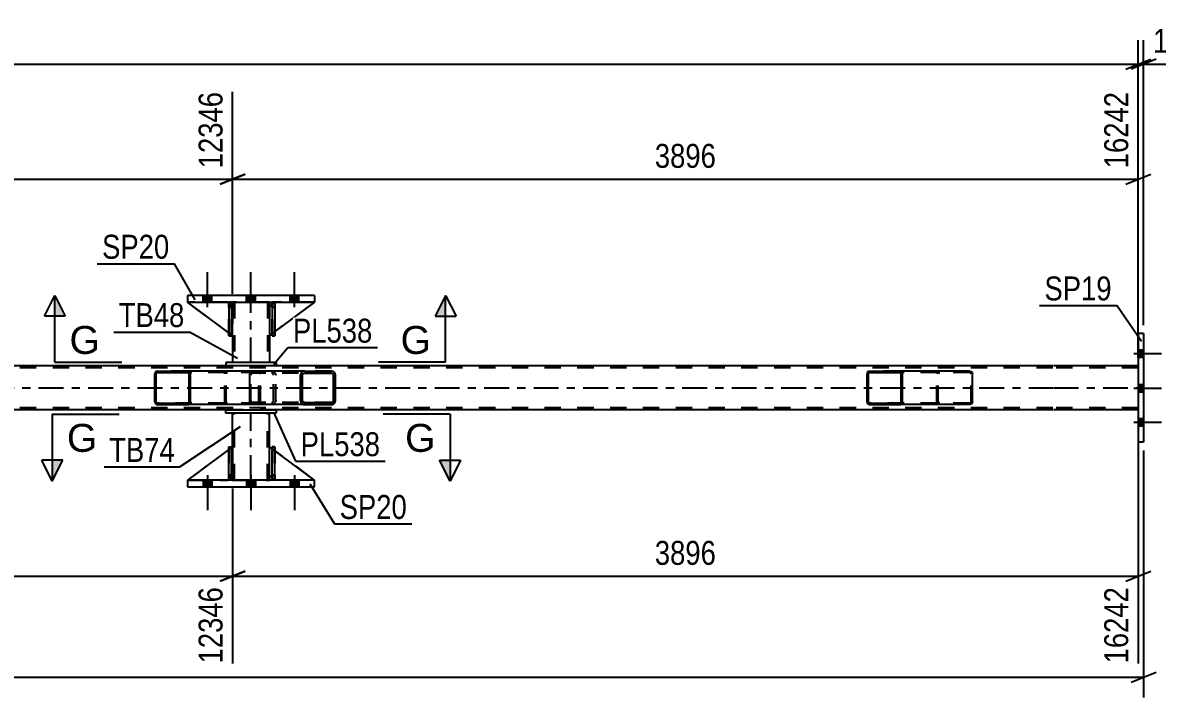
# Model space of a CAD drawing. Header units: millimetres. Extents: x -74 to 767, y -429 to 165.
# Drawn here: x 515.1 to 650.8, y -257.2 to -176.5 of the extents above; entities that cross this region are included whole.
import ezdxf

# ---------------------------------------------------------------- set-up
doc = ezdxf.new("R2010")
doc.units = ezdxf.units.MM
doc.linetypes.add('DXK_LINE_DOT2', pattern=[3.9198, 1.9599, -1.9599])
doc.linetypes.add('DXK_LINE_DOT3', pattern=[5.9187, 2.979, -0.9799, 0.9799, -0.9799])
doc.styles.add('Arial', font='ARIAL.TTF', dxfattribs={"height": 0.2})
doc.styles.add('Arial Narrow', font='ARIALN.TTF', dxfattribs={"height": 0.2})

# ---------------------------------------------------------------- blocks, each defined once
blk = doc.blocks.new('Part-814185593-5415 - 5375')
at = {"linetype": 'Continuous'}
h = blk.add_hatch(dxfattribs=at)
h.set_pattern_fill('', scale=0.7, style=0, pattern_type=0)
h.set_pattern_definition([(45, (620.2863, -218.402), (-1.57154, 1.57154), [])])
h.paths.add_polyline_path([(620.31, -218.52), (620.29, -218.4), (620.21, -218.3), (620.1, -218.23), (619.97, -218.2), (616.4, -218.2), (616.27, -218.23), (616.16, -218.3), (616.08, -218.4), (616.06, -218.52), (616.06, -221.88), (616.08, -222.01), (616.16, -222.11), (616.27, -222.18), (616.4, -222.2), (619.97, -222.2), (620.1, -222.18), (620.21, -222.11), (620.29, -222.01), (620.31, -221.88)])
h.paths.add_polyline_path([(620.13, -221.95), (620.09, -222), (620.04, -222.03), (619.97, -222.04), (616.4, -222.04), (616.33, -222.03), (616.28, -222), (616.24, -221.95), (616.23, -221.88), (616.23, -218.52), (616.24, -218.46), (616.28, -218.41), (616.33, -218.38), (616.4, -218.36), (619.97, -218.36), (620.04, -218.38), (620.09, -218.41), (620.13, -218.46), (620.14, -218.52), (620.14, -221.88)])
at = {"color": 2, "linetype": 'Continuous'}
for p, q in [((616.4, -218.2), (616.27, -218.23)), ((616.28, -218.41), (616.33, -218.38)), ((616.33, -218.38), (616.4, -218.36)), ((616.4, -218.2), (619.97, -218.2)), ((616.4, -218.36), (619.97, -218.36)), ((628.32, -218.2), (619.97, -218.2)), ((620.1, -218.23), (619.97, -218.2)), ((619.97, -218.36), (620.04, -218.38)), ((620.04, -218.38), (620.09, -218.41)), ((628.32, -218.2), (628.45, -218.23)), ((616.08, -218.4), (616.06, -218.52)), ((616.06, -221.88), (616.06, -218.52)), ((616.23, -218.52), (616.24, -218.46)), ((616.23, -221.88), (616.23, -218.52)), ((616.24, -218.46), (616.28, -218.41)), ((620.09, -218.41), (620.13, -218.46)), ((620.13, -218.46), (620.14, -218.52)), ((620.14, -221.88), (620.14, -218.52)), ((620.31, -218.52), (620.29, -218.4)), ((620.31, -221.88), (620.31, -218.52)), ((628.64, -218.4), (628.66, -218.52)), ((628.66, -221.88), (628.66, -218.52)), ((616.06, -221.88), (616.08, -222.01)), ((616.24, -221.95), (616.23, -221.88)), ((616.28, -222), (616.24, -221.95)), ((616.27, -222.18), (616.4, -222.2)), ((616.33, -222.03), (616.28, -222)), ((616.4, -222.04), (616.33, -222.03)), ((616.4, -222.04), (619.97, -222.04)), ((616.4, -222.2), (619.97, -222.2)), ((620.04, -222.03), (619.97, -222.04)), ((619.97, -222.2), (620.1, -222.18)), ((628.32, -222.2), (619.97, -222.2)), ((620.09, -222), (620.04, -222.03)), ((620.13, -221.95), (620.09, -222)), ((620.14, -221.88), (620.13, -221.95)), ((620.29, -222.01), (620.31, -221.88)), ((628.45, -222.18), (628.32, -222.2)), ((628.66, -221.88), (628.64, -222.01))]:
    blk.add_line(p, q, dxfattribs=at)
at = {"color": 7, "linetype": 'DXK_LINE_DOT2'}
for p, q in [((619.97, -218.2), (616.4, -218.2)), ((628.32, -218.36), (616.4, -218.36)), ((624.62, -218.23), (624.75, -218.2)), ((624.64, -218.4), (624.68, -218.38)), ((624.68, -218.38), (624.75, -218.36)), ((628.39, -218.38), (628.32, -218.36)), ((628.44, -218.41), (628.39, -218.38)), ((624.4, -218.52), (624.43, -218.4)), ((624.4, -221.88), (624.4, -218.52)), ((624.59, -218.46), (624.58, -218.52)), ((624.58, -221.88), (624.58, -218.52)), ((624.63, -218.41), (624.59, -218.46)), ((624.63, -218.41), (624.64, -218.4)), ((628.48, -218.46), (628.44, -218.41)), ((628.49, -218.52), (628.48, -218.46)), ((628.49, -221.88), (628.49, -218.52)), ((628.32, -222.04), (616.4, -222.04)), ((619.97, -222.2), (616.4, -222.2)), ((624.43, -222.01), (624.4, -221.88)), ((624.58, -221.88), (624.59, -221.95)), ((624.59, -221.95), (624.63, -222)), ((624.75, -222.2), (624.62, -222.18)), ((624.63, -222), (624.64, -222.01)), ((624.64, -222.01), (624.68, -222.03)), ((624.68, -222.03), (624.75, -222.04)), ((628.32, -222.04), (628.39, -222.03)), ((628.39, -222.03), (628.44, -222)), ((628.44, -222), (628.48, -221.95)), ((628.48, -221.95), (628.49, -221.88))]:
    blk.add_line(p, q, dxfattribs=at)
at = {"color": 2, "linetype": 'Continuous'}
for centre, start, end in [((616.38, -218.54), 110.7583, 155.68), ((619.98, -218.54), 24.32, 69.2417), ((628.33, -218.54), 24.32, 69.2417), ((616.38, -221.87), 204.32, 249.2417), ((619.98, -221.87), 290.7583, 335.68), ((628.33, -221.87), 290.7583, 335.68)]:
    blk.add_arc(centre, 0.331, start, end, dxfattribs=at)
at = {"color": 7, "linetype": 'DXK_LINE_DOT2'}
for centre, start, end in [((624.73, -218.54), 110.7583, 155.68), ((624.73, -221.87), 204.32, 249.2417)]:
    blk.add_arc(centre, 0.331, start, end, dxfattribs=at)
blk = doc.blocks.new('Part-814185593-5411 - 5375')
at = {"linetype": 'Continuous'}
h = blk.add_hatch(dxfattribs=at)
h.set_pattern_fill('', scale=0.7, style=0, pattern_type=0)
h.set_pattern_definition([(45, (535.152, -218.402), (-1.57154, 1.57154), [])])
h.paths.add_polyline_path([(535.18, -218.52), (535.15, -218.4), (535.08, -218.3), (534.97, -218.23), (534.84, -218.2), (531.26, -218.2), (531.13, -218.23), (531.02, -218.3), (530.95, -218.4), (530.92, -218.52), (530.92, -221.88), (530.95, -222.01), (531.02, -222.11), (531.13, -222.18), (531.26, -222.2), (534.84, -222.2), (534.97, -222.18), (535.08, -222.11), (535.15, -222.01), (535.18, -221.88)])
h.paths.add_polyline_path([(534.99, -221.95), (534.96, -222), (534.9, -222.03), (534.84, -222.04), (531.26, -222.04), (531.2, -222.03), (531.14, -222), (531.1, -221.95), (531.09, -221.88), (531.09, -218.52), (531.1, -218.46), (531.14, -218.41), (531.2, -218.38), (531.26, -218.36), (534.84, -218.36), (534.9, -218.38), (534.96, -218.41), (534.99, -218.46), (535.01, -218.52), (535.01, -221.88)])
at = {"color": 2, "linetype": 'Continuous'}
for p, q in [((531.26, -218.2), (531.13, -218.23)), ((531.14, -218.41), (531.2, -218.38)), ((531.2, -218.38), (531.26, -218.36)), ((531.26, -218.2), (534.84, -218.2)), ((531.26, -218.36), (534.84, -218.36)), ((542.54, -218.2), (534.84, -218.2)), ((534.97, -218.23), (534.84, -218.2)), ((534.84, -218.36), (534.9, -218.38)), ((534.9, -218.38), (534.96, -218.41)), ((530.95, -218.4), (530.92, -218.52)), ((530.92, -221.88), (530.92, -218.52)), ((531.09, -218.52), (531.1, -218.46)), ((531.09, -221.88), (531.09, -218.52)), ((531.1, -218.46), (531.14, -218.41)), ((534.96, -218.41), (534.99, -218.46)), ((534.99, -218.46), (535.01, -218.52)), ((535.01, -221.88), (535.01, -218.52)), ((535.18, -218.52), (535.15, -218.4)), ((535.18, -221.88), (535.18, -218.52)), ((530.92, -221.88), (530.95, -222.01)), ((531.1, -221.95), (531.09, -221.88)), ((531.14, -222), (531.1, -221.95)), ((531.13, -222.18), (531.26, -222.2)), ((531.2, -222.03), (531.14, -222)), ((531.26, -222.04), (531.2, -222.03)), ((531.26, -222.04), (534.84, -222.04)), ((531.26, -222.2), (534.84, -222.2)), ((534.9, -222.03), (534.84, -222.04)), ((534.84, -222.2), (534.97, -222.18)), ((542.54, -222.2), (534.84, -222.2)), ((534.96, -222), (534.9, -222.03)), ((534.99, -221.95), (534.96, -222)), ((535.01, -221.88), (534.99, -221.95)), ((535.15, -222.01), (535.18, -221.88))]:
    blk.add_line(p, q, dxfattribs=at)
at = {"color": 7, "linetype": 'DXK_LINE_DOT2'}
for p, q in [((534.84, -218.2), (531.26, -218.2)), ((543.19, -218.36), (531.26, -218.36)), ((539.48, -218.23), (539.61, -218.2)), ((539.55, -218.38), (539.49, -218.41)), ((539.61, -218.36), (539.55, -218.38)), ((543.19, -218.2), (542.54, -218.2)), ((543.19, -218.2), (543.32, -218.23)), ((543.25, -218.38), (543.19, -218.36)), ((543.31, -218.41), (543.25, -218.38)), ((539.27, -218.52), (539.3, -218.4)), ((539.27, -221.88), (539.27, -218.52)), ((539.45, -218.46), (539.44, -218.52)), ((539.44, -221.88), (539.44, -218.52)), ((539.49, -218.41), (539.45, -218.46)), ((543.34, -218.46), (543.31, -218.41)), ((543.36, -218.52), (543.34, -218.46)), ((543.36, -221.88), (543.36, -218.52)), ((543.5, -218.4), (543.52, -218.5)), ((543.52, -218.5), (543.53, -218.52)), ((543.53, -221.88), (543.53, -218.52)), ((543.19, -222.04), (531.26, -222.04)), ((534.84, -222.2), (531.26, -222.2)), ((539.3, -222.01), (539.27, -221.88)), ((539.44, -221.88), (539.45, -221.95)), ((539.45, -221.95), (539.49, -222)), ((539.61, -222.2), (539.48, -222.18)), ((539.49, -222), (539.51, -222.01)), ((539.51, -222.01), (539.55, -222.03)), ((539.55, -222.03), (539.61, -222.04)), ((543.19, -222.2), (542.54, -222.2)), ((543.19, -222.04), (543.25, -222.03)), ((543.32, -222.18), (543.19, -222.2)), ((543.25, -222.03), (543.31, -222)), ((543.31, -222), (543.34, -221.95)), ((543.34, -221.95), (543.36, -221.88)), ((543.52, -221.91), (543.5, -222.01)), ((543.53, -221.88), (543.52, -221.91))]:
    blk.add_line(p, q, dxfattribs=at)
at = {"color": 2, "linetype": 'Continuous'}
for centre, start, end in [((531.25, -218.54), 110.7583, 155.68), ((534.85, -218.54), 24.32, 69.2417), ((531.25, -221.87), 204.32, 249.2417), ((534.85, -221.87), 290.7583, 335.68)]:
    blk.add_arc(centre, 0.331, start, end, dxfattribs=at)
at = {"color": 7, "linetype": 'DXK_LINE_DOT2'}
for centre, start, end in [((539.6, -218.54), 110.7583, 155.68), ((543.2, -218.54), 24.32, 69.2417), ((539.6, -221.87), 204.32, 249.2417), ((543.2, -221.87), 290.7583, 335.68)]:
    blk.add_arc(centre, 0.331, start, end, dxfattribs=at)
blk = doc.blocks.new('Part-814185593-5468 - 5375')
at = {"color": 2, "linetype": 'Continuous'}
for p, q in [((540.21, -209.96), (540.21, -210.56)), ((544.61, -209.96), (544.61, -210.56)), ((540.21, -213.96), (540.21, -217.16)), ((544.61, -213.96), (544.61, -217.16))]:
    blk.add_line(p, q, dxfattribs=at)
at = {"color": 7, "linetype": 'DXK_LINE_DOT2'}
for p, q in [((544.61, -209.96), (540.21, -209.96)), ((540.45, -209.96), (540.45, -217.16)), ((544.37, -209.96), (544.37, -217.16)), ((540.21, -210.56), (540.21, -213.96)), ((544.61, -210.56), (544.61, -213.96)), ((544.61, -217.16), (540.21, -217.16))]:
    blk.add_line(p, q, dxfattribs=at)
at = {"color": 7, "linetype": 'DXK_LINE_DOT3'}
blk.add_line((542.41, -217.16), (542.41, -209.96), dxfattribs=at)
blk = doc.blocks.new('Part-814185593-5534 - 5375')
at = {"color": 2, "linetype": 'Continuous'}
for p, q in [((545.41, -217.16), (539.41, -217.16)), ((539.41, -217.16), (539.41, -217.56)), ((545.41, -217.56), (539.41, -217.56)), ((545.41, -217.16), (545.41, -217.56))]:
    blk.add_line(p, q, dxfattribs=at)
blk = doc.blocks.new('Part-814185593-5486 - 5375')
at = {"linetype": 'Continuous'}
h = blk.add_hatch(dxfattribs=at)
h.set_pattern_fill('', scale=0.7, style=0, pattern_type=0)
h.set_pattern_definition([(45, (552.4843, -218.5009), (-1.57154, 1.57154), [])])
h.paths.add_polyline_path([(552.52, -218.68), (552.48, -218.5), (552.38, -218.35), (552.21, -218.24), (552.02, -218.2), (548.84, -218.2), (548.64, -218.24), (548.48, -218.35), (548.37, -218.5), (548.33, -218.68), (548.33, -221.72), (548.37, -221.91), (548.48, -222.06), (548.64, -222.17), (548.84, -222.2), (552.02, -222.2), (552.21, -222.17), (552.38, -222.06), (552.48, -221.91), (552.52, -221.72)])
h.paths.add_polyline_path([(552.25, -221.82), (552.2, -221.89), (552.12, -221.95), (552.02, -221.96), (548.84, -221.96), (548.74, -221.95), (548.66, -221.89), (548.6, -221.82), (548.58, -221.72), (548.58, -218.68), (548.6, -218.59), (548.66, -218.51), (548.74, -218.46), (548.84, -218.44), (552.02, -218.44), (552.12, -218.46), (552.2, -218.51), (552.25, -218.59), (552.27, -218.68), (552.27, -221.72)])
at = {"color": 2, "linetype": 'Continuous'}
for p, q in [((542.28, -218.5), (542.34, -218.35)), ((542.34, -218.35), (542.43, -218.24)), ((542.43, -218.24), (542.54, -218.2)), ((548.84, -218.2), (542.54, -218.2)), ((548.84, -218.2), (548.64, -218.24)), ((548.84, -218.2), (552.02, -218.2)), ((552.21, -218.24), (552.02, -218.2)), ((542.26, -218.68), (542.28, -218.5)), ((542.26, -221.72), (542.26, -218.68)), ((548.37, -218.5), (548.33, -218.68)), ((548.33, -221.72), (548.33, -218.68)), ((548.58, -218.68), (548.6, -218.59)), ((548.58, -221.72), (548.58, -218.68)), ((548.6, -218.59), (548.66, -218.51)), ((548.66, -218.51), (548.74, -218.46)), ((548.74, -218.46), (548.84, -218.44)), ((548.84, -218.44), (552.02, -218.44)), ((552.02, -218.44), (552.12, -218.46)), ((552.12, -218.46), (552.2, -218.51)), ((552.2, -218.51), (552.25, -218.59)), ((552.25, -218.59), (552.27, -218.68)), ((552.27, -221.72), (552.27, -218.68)), ((552.52, -218.68), (552.48, -218.5)), ((552.52, -221.72), (552.52, -218.68)), ((542.28, -221.91), (542.26, -221.72)), ((542.34, -222.06), (542.28, -221.91)), ((542.43, -222.17), (542.34, -222.06)), ((542.54, -222.2), (542.43, -222.17)), ((548.84, -222.2), (542.54, -222.2)), ((548.33, -221.72), (548.37, -221.91)), ((548.6, -221.82), (548.58, -221.72)), ((548.66, -221.89), (548.6, -221.82)), ((548.64, -222.17), (548.84, -222.2)), ((548.74, -221.95), (548.66, -221.89)), ((548.84, -221.96), (548.74, -221.95)), ((548.84, -221.96), (552.02, -221.96)), ((548.84, -222.2), (552.02, -222.2)), ((552.12, -221.95), (552.02, -221.96)), ((552.02, -222.2), (552.21, -222.17)), ((552.2, -221.89), (552.12, -221.95)), ((552.25, -221.82), (552.2, -221.89)), ((552.27, -221.72), (552.25, -221.82)), ((552.48, -221.91), (552.52, -221.72))]:
    blk.add_line(p, q, dxfattribs=at)
at = {"color": 7, "linetype": 'DXK_LINE_DOT2'}
for p, q in [((543.53, -218.44), (543.53, -218.2)), ((544.87, -218.2), (545.06, -218.24)), ((552.02, -218.2), (548.84, -218.2)), ((542.41, -218.59), (542.4, -218.68)), ((542.4, -221.72), (542.4, -218.68)), ((542.44, -218.51), (542.41, -218.59)), ((542.48, -218.46), (542.44, -218.51)), ((542.54, -218.44), (542.48, -218.46)), ((552.02, -218.44), (542.54, -218.44)), ((544.97, -218.46), (544.87, -218.44)), ((545.05, -218.51), (544.97, -218.46)), ((545.1, -218.59), (545.05, -218.51)), ((545.12, -218.68), (545.1, -218.59)), ((545.12, -221.72), (545.12, -218.68)), ((545.33, -218.5), (545.37, -218.68)), ((545.37, -221.72), (545.37, -218.68)), ((542.4, -221.72), (542.41, -221.82)), ((542.41, -221.82), (542.44, -221.89)), ((542.44, -221.89), (542.48, -221.95)), ((542.48, -221.95), (542.54, -221.96)), ((552.02, -221.96), (542.54, -221.96)), ((543.53, -222.2), (543.53, -221.96)), ((544.87, -221.96), (544.97, -221.95)), ((545.06, -222.17), (544.87, -222.2)), ((544.97, -221.95), (545.05, -221.89)), ((545.05, -221.89), (545.1, -221.82)), ((545.1, -221.82), (545.12, -221.72)), ((545.37, -221.72), (545.33, -221.91)), ((552.02, -222.2), (548.84, -222.2))]:
    blk.add_line(p, q, dxfattribs=at)
for centre, start, end in [((544.88, -218.7), 23.8494, 68.8059), ((544.88, -221.71), 291.1941, 336.1506)]:
    blk.add_arc(centre, 0.492, start, end, dxfattribs=at)
at = {"color": 2, "linetype": 'Continuous'}
for centre, start, end in [((548.82, -218.7), 111.1941, 156.1506), ((552.03, -218.7), 23.8494, 68.8059), ((548.82, -221.71), 203.8494, 248.8059), ((552.03, -221.71), 291.1941, 336.1506)]:
    blk.add_arc(centre, 0.492, start, end, dxfattribs=at)
blk = doc.blocks.new('Part-814185593-5635 - 5375')
at = {"color": 2, "linetype": 'Continuous'}
for p, q in [((550.01, -231.24), (534.81, -231.24)), ((534.81, -231.24), (534.81, -232.04)), ((550.01, -232.04), (550.01, -231.24)), ((534.81, -232.04), (550.01, -232.04))]:
    blk.add_line(p, q, dxfattribs=at)
blk = doc.blocks.new('Part-814185593-5526 - 5375')
at = {"color": 2, "linetype": 'Continuous'}
for p, q in [((539.76, -227.58), (534.81, -231.24)), ((540.21, -227.25), (540.08, -227.34)), ((540.21, -230.65), (540.21, -227.25)), ((539.76, -231.09), (539.61, -231.25)), ((540.21, -230.65), (540.08, -230.77)), ((540.21, -230.65), (540.21, -230.65))]:
    blk.add_line(p, q, dxfattribs=at)
at = {"color": 7, "linetype": 'DXK_LINE_DOT2'}
for p, q in [((540.08, -227.34), (539.76, -227.58)), ((540.21, -230.65), (540.21, -227.25)), ((534.81, -231.24), (539.61, -231.25)), ((540.21, -230.65), (539.61, -231.25)), ((540.08, -230.77), (539.76, -231.09))]:
    blk.add_line(p, q, dxfattribs=at)
blk = doc.blocks.new('Part-814185593-5529 - 5375')
at = {"color": 7, "linetype": 'DXK_LINE_DOT2'}
for p, q in [((544.61, -230.65), (544.61, -227.25)), ((544.61, -227.25), (550.01, -231.25)), ((545.21, -231.25), (544.61, -230.65)), ((550.01, -231.25), (545.21, -231.25))]:
    blk.add_line(p, q, dxfattribs=at)
blk = doc.blocks.new('Part-814185593-5539 - 5375')
at = {"color": 2, "linetype": 'Continuous'}
for p, q in [((539.41, -222.84), (545.41, -222.84)), ((539.41, -223.24), (539.41, -222.84)), ((545.41, -223.24), (539.41, -223.24)), ((545.41, -222.84), (545.41, -223.24))]:
    blk.add_line(p, q, dxfattribs=at)
blk = doc.blocks.new('Part-814185593-5544 - 5375')
at = {"color": 2, "linetype": 'Continuous'}
for p, q in [((540.21, -227.25), (540.21, -223.24)), ((544.61, -227.24), (544.61, -223.24)), ((540.21, -231.24), (540.21, -230.65)), ((544.61, -231.24), (544.61, -230.64))]:
    blk.add_line(p, q, dxfattribs=at)
at = {"color": 7, "linetype": 'DXK_LINE_DOT2'}
for p, q in [((544.61, -223.24), (540.21, -223.24)), ((540.45, -231.24), (540.45, -223.24)), ((544.37, -231.24), (544.37, -223.24)), ((540.21, -230.65), (540.21, -227.25)), ((544.61, -230.64), (544.61, -227.24)), ((540.21, -231.24), (544.61, -231.24))]:
    blk.add_line(p, q, dxfattribs=at)
at = {"color": 7, "linetype": 'DXK_LINE_DOT3'}
blk.add_line((542.41, -231.24), (542.41, -223.24), dxfattribs=at)
blk = doc.blocks.new('Part-814185593-5545 - 5375')
at = {"color": 7, "linetype": 'DXK_LINE_DOT2'}
for p, q in [((539.76, -210.56), (539.76, -209.96)), ((539.76, -209.96), (539.76, -209.96)), ((539.76, -209.96), (539.76, -213.96)), ((540.08, -209.96), (539.76, -209.96)), ((540.08, -210.56), (540.08, -209.96)), ((540.08, -213.96), (540.08, -209.96)), ((539.76, -213.96), (539.76, -210.56)), ((539.76, -210.56), (540.08, -210.56)), ((540.08, -210.56), (540.08, -213.96)), ((539.76, -213.96), (540.08, -213.96))]:
    blk.add_line(p, q, dxfattribs=at)
blk = doc.blocks.new('Part-814185593-5551 - 5375')
at = {"color": 7, "linetype": 'DXK_LINE_DOT2'}
for p, q in [((638.26, -217.8), (61.28, -217.8)), ((545.41, -217.56), (539.41, -217.56)), ((648.48, -217.8), (638.36, -217.8)), ((648.48, -217.56), (648.48, -222.84)), ((638.26, -222.6), (61.28, -222.6)), ((545.41, -222.84), (539.41, -222.84)), ((648.48, -222.6), (638.36, -222.6))]:
    blk.add_line(p, q, dxfattribs=at)
at = {"color": 2, "linetype": 'Continuous'}
for p, q in [((539.41, -217.56), (375.14, -217.56)), ((638.26, -217.56), (545.41, -217.56)), ((648.48, -217.56), (638.36, -217.56)), ((539.41, -222.84), (375.14, -222.84)), ((638.26, -222.84), (545.41, -222.84)), ((648.48, -222.84), (638.36, -222.84))]:
    blk.add_line(p, q, dxfattribs=at)
at = {"color": 7, "linetype": 'DXK_LINE_DOT3'}
for p, q in [((61.28, -220.2), (638.26, -220.2)), ((638.36, -220.2), (648.48, -220.2))]:
    blk.add_line(p, q, dxfattribs=at)
blk = doc.blocks.new('Part-814185593-5552 - 5375')
at = {"color": 7, "linetype": 'DXK_LINE_DOT2'}
for p, q in [((545.28, -227.24), (544.96, -227.24)), ((544.96, -230.64), (544.96, -227.24)), ((544.96, -227.24), (544.96, -231.24)), ((545.28, -227.24), (545.28, -230.64)), ((545.28, -231.24), (545.28, -227.24)), ((545.28, -230.64), (544.96, -230.64)), ((544.96, -231.24), (544.96, -230.64)), ((545.28, -231.24), (544.96, -231.24)), ((545.28, -230.64), (545.28, -231.24)), ((545.28, -231.24), (545.28, -231.24))]:
    blk.add_line(p, q, dxfattribs=at)
blk = doc.blocks.new('Part-814185593-5553 - 5375')
at = {"color": 2, "linetype": 'Continuous'}
for p, q in [((539.76, -231.24), (539.76, -227.24)), ((539.76, -227.24), (540.08, -227.24)), ((540.08, -231.24), (540.08, -227.24)), ((539.76, -231.24), (539.76, -231.24)), ((540.08, -231.24), (539.76, -231.24))]:
    blk.add_line(p, q, dxfattribs=at)
at = {"color": 7, "linetype": 'DXK_LINE_DOT2'}
for p, q in [((539.76, -227.24), (539.76, -230.64)), ((540.08, -230.64), (540.08, -227.24)), ((539.76, -230.64), (539.76, -231.24)), ((539.76, -230.64), (540.08, -230.64)), ((540.08, -231.24), (540.08, -230.64)), ((540.08, -231.24), (540.08, -231.24))]:
    blk.add_line(p, q, dxfattribs=at)
blk = doc.blocks.new('Part-814185593-5554 - 5375')
at = {"color": 2, "linetype": 'Continuous'}
for p, q in [((544.96, -231.24), (544.96, -227.24)), ((544.96, -227.24), (545.28, -227.24)), ((545.28, -231.24), (545.28, -227.24)), ((544.96, -231.24), (544.96, -231.24)), ((545.28, -231.24), (544.96, -231.24))]:
    blk.add_line(p, q, dxfattribs=at)
at = {"color": 7, "linetype": 'DXK_LINE_DOT2'}
for p, q in [((544.96, -227.24), (544.96, -230.64)), ((545.28, -230.64), (545.28, -227.24)), ((544.96, -230.64), (544.96, -231.24)), ((544.96, -230.64), (545.28, -230.64)), ((545.28, -231.24), (545.28, -230.64)), ((545.28, -231.24), (545.28, -231.24))]:
    blk.add_line(p, q, dxfattribs=at)
blk = doc.blocks.new('Part-814185593-5557 - 5375')
at = {"color": 7, "linetype": 'DXK_LINE_DOT2'}
for p, q in [((540.21, -227.25), (534.81, -231.24)), ((540.21, -230.65), (540.21, -227.25)), ((540.21, -227.25), (540.21, -230.65)), ((534.81, -231.24), (539.61, -231.25)), ((539.61, -231.25), (540.21, -230.65)), ((540.21, -230.65), (539.61, -231.25)), ((540.21, -230.65), (540.21, -230.65))]:
    blk.add_line(p, q, dxfattribs=at)
blk = doc.blocks.new('Part-814185593-5580 - 5375')
at = {"color": 7, "linetype": 'DXK_LINE_DOT2'}
for p, q in [((544.96, -210.56), (544.96, -209.96)), ((544.96, -209.96), (544.96, -209.96)), ((544.96, -209.96), (544.96, -213.96)), ((545.28, -209.96), (544.96, -209.96)), ((545.28, -210.56), (545.28, -209.96)), ((545.28, -213.96), (545.28, -209.96)), ((544.96, -213.96), (544.96, -210.56)), ((544.96, -210.56), (545.28, -210.56)), ((545.28, -210.56), (545.28, -213.96)), ((544.96, -213.96), (545.28, -213.96))]:
    blk.add_line(p, q, dxfattribs=at)
blk = doc.blocks.new('Part-814185593-5581 - 5375')
at = {"color": 2, "linetype": 'Continuous'}
for p, q in [((540.08, -209.96), (539.76, -209.96)), ((539.76, -209.96), (539.76, -213.96)), ((540.08, -209.96), (540.08, -209.96)), ((540.08, -209.96), (540.08, -213.96)), ((540.08, -213.96), (539.76, -213.96))]:
    blk.add_line(p, q, dxfattribs=at)
at = {"color": 7, "linetype": 'DXK_LINE_DOT2'}
for p, q in [((539.76, -210.56), (539.76, -209.96)), ((540.08, -210.56), (540.08, -209.96)), ((540.08, -209.96), (540.08, -209.96)), ((540.08, -210.56), (539.76, -210.56)), ((539.76, -210.56), (539.76, -213.96)), ((540.08, -213.96), (540.08, -210.56))]:
    blk.add_line(p, q, dxfattribs=at)
blk = doc.blocks.new('Part-814185593-5582 - 5375')
at = {"color": 2, "linetype": 'Continuous'}
for p, q in [((545.28, -209.96), (544.96, -209.96)), ((544.96, -209.96), (544.96, -213.96)), ((545.28, -209.96), (545.28, -209.96)), ((545.28, -209.96), (545.28, -213.96)), ((545.28, -213.96), (544.96, -213.96))]:
    blk.add_line(p, q, dxfattribs=at)
at = {"color": 7, "linetype": 'DXK_LINE_DOT2'}
for p, q in [((544.96, -210.56), (544.96, -209.96)), ((545.28, -210.56), (545.28, -209.96)), ((545.28, -209.96), (545.28, -209.96)), ((545.28, -210.56), (544.96, -210.56)), ((544.96, -210.56), (544.96, -213.96)), ((545.28, -213.96), (545.28, -210.56))]:
    blk.add_line(p, q, dxfattribs=at)
blk = doc.blocks.new('Part-814185593-5585 - 5375')
at = {"color": 7, "linetype": 'DXK_LINE_DOT2'}
for p, q in [((540.21, -213.96), (534.81, -209.96)), ((534.81, -209.96), (539.61, -209.96)), ((539.61, -209.96), (540.21, -210.56)), ((540.21, -210.56), (539.61, -209.96)), ((540.21, -210.56), (540.21, -213.96)), ((540.21, -210.56), (540.21, -210.56)), ((540.21, -210.56), (540.21, -213.96))]:
    blk.add_line(p, q, dxfattribs=at)
blk = doc.blocks.new('Part-814185593-5588 - 5375')
at = {"color": 2, "linetype": 'Continuous'}
for p, q in [((539.76, -213.63), (534.81, -209.96)), ((539.76, -210.12), (539.61, -209.96)), ((540.21, -210.56), (540.08, -210.44)), ((540.21, -210.56), (540.21, -210.56)), ((540.21, -213.96), (540.21, -210.56)), ((540.08, -213.87), (540.21, -213.96)), ((540.21, -213.96), (540.21, -213.96))]:
    blk.add_line(p, q, dxfattribs=at)
at = {"color": 7, "linetype": 'DXK_LINE_DOT2'}
for p, q in [((539.61, -209.96), (534.81, -209.96)), ((539.61, -209.96), (540.21, -210.56)), ((540.08, -210.44), (539.76, -210.12)), ((540.21, -210.56), (540.21, -213.96)), ((540.08, -213.87), (539.76, -213.63))]:
    blk.add_line(p, q, dxfattribs=at)
blk = doc.blocks.new('Part-814185593-5591 - 5375')
at = {"color": 7, "linetype": 'DXK_LINE_DOT2'}
for p, q in [((545.21, -209.96), (544.61, -210.56)), ((544.61, -213.96), (550.01, -209.96)), ((550.01, -209.96), (545.21, -209.96)), ((544.61, -210.56), (544.61, -213.96))]:
    blk.add_line(p, q, dxfattribs=at)
blk = doc.blocks.new('Part-814185593-5604 - 5375')
at = {"color": 2, "linetype": 'Continuous'}
for p, q in [((544.96, -210.21), (544.61, -210.56)), ((550.01, -209.96), (545.28, -213.47)), ((544.61, -210.56), (544.61, -213.96)), ((544.96, -213.7), (544.61, -213.96))]:
    blk.add_line(p, q, dxfattribs=at)
at = {"color": 7, "linetype": 'DXK_LINE_DOT2'}
for p, q in [((545.21, -209.96), (544.96, -210.21)), ((550.01, -209.96), (545.21, -209.96)), ((545.28, -213.47), (544.96, -213.7))]:
    blk.add_line(p, q, dxfattribs=at)
blk = doc.blocks.new('Part-814185593-5605 - 5375')
at = {"color": 7, "linetype": 'DXK_LINE_DOT2'}
for p, q in [((539.76, -227.24), (540.08, -227.24)), ((539.76, -230.64), (539.76, -227.24)), ((539.76, -227.24), (539.76, -231.24)), ((540.08, -227.24), (540.08, -230.64)), ((540.08, -231.24), (540.08, -227.34)), ((540.08, -230.64), (539.76, -230.64)), ((539.76, -231.24), (539.76, -230.64)), ((540.08, -231.24), (539.76, -231.24)), ((540.08, -230.64), (540.08, -231.24)), ((540.08, -231.24), (540.08, -231.24))]:
    blk.add_line(p, q, dxfattribs=at)
blk = doc.blocks.new('Part-814185593-5615 - 5375')
at = {"color": 2, "linetype": 'Continuous'}
for p, q in [((649.12, -213.7), (648.48, -213.7)), ((648.48, -213.7), (648.48, -226.7)), ((649.12, -213.7), (649.12, -226.7)), ((649.12, -226.7), (648.48, -226.7))]:
    blk.add_line(p, q, dxfattribs=at)
blk = doc.blocks.new('Part-814185593-5630 - 5375')
at = {"color": 2, "linetype": 'Continuous'}
for p, q in [((544.61, -230.65), (544.61, -227.25)), ((544.96, -227.51), (544.61, -227.25)), ((550.01, -231.24), (545.28, -227.74)), ((544.96, -231), (544.61, -230.65))]:
    blk.add_line(p, q, dxfattribs=at)
at = {"color": 7, "linetype": 'DXK_LINE_DOT2'}
for p, q in [((545.28, -227.74), (544.96, -227.51)), ((545.21, -231.25), (544.96, -231)), ((550.01, -231.25), (545.21, -231.25)), ((550.01, -231.24), (550.01, -231.25)), ((550.01, -231.25), (550.01, -231.24))]:
    blk.add_line(p, q, dxfattribs=at)
blk = doc.blocks.new('Part-814185593-5640 - 5375')
at = {"color": 2, "linetype": 'Continuous'}
for p, q in [((550.01, -209.16), (534.81, -209.16)), ((534.81, -209.16), (534.81, -209.96)), ((534.81, -209.96), (550.01, -209.96)), ((550.01, -209.16), (550.01, -209.96))]:
    blk.add_line(p, q, dxfattribs=at)
blk = doc.blocks.new('Bolt-814185593-5660 - 5375')
at = {"linetype": 'Continuous'}
for points in [[(537.73, -231.24), (536.69, -231.24), (536.69, -232.04), (537.73, -232.04)], [(537.73, -231.24), (536.69, -231.24), (536.69, -232.04), (537.73, -232.04)], [(537.73, -231.24), (536.69, -231.24), (536.69, -232.04), (537.73, -232.04)], [(542.93, -231.24), (541.89, -231.24), (541.89, -232.04), (542.93, -232.04)], [(542.93, -231.24), (541.89, -231.24), (541.89, -232.04), (542.93, -232.04)], [(548.13, -231.24), (547.09, -231.24), (547.09, -232.04), (548.13, -232.04)], [(548.13, -231.24), (547.09, -231.24), (547.09, -232.04), (548.13, -232.04)], [(548.13, -231.24), (547.09, -231.24), (547.09, -232.04), (548.13, -232.04)]]:
    blk.add_hatch(color=1, dxfattribs=at).paths.add_polyline_path(points)
at = {"color": 1, "linetype": 'Continuous'}
for p, q in [((536.69, -231.24), (536.69, -232.04)), ((536.69, -231.24), (536.69, -232.04)), ((536.69, -231.24), (536.69, -232.04)), ((537.21, -230.64), (537.21, -234.84)), ((537.21, -230.64), (537.21, -234.84)), ((537.21, -230.64), (537.21, -234.84)), ((537.73, -231.24), (537.73, -232.04)), ((537.73, -231.24), (537.73, -232.04)), ((537.73, -231.24), (537.73, -232.04)), ((541.89, -231.24), (541.89, -232.04)), ((541.89, -231.24), (541.89, -232.04)), ((542.41, -230.64), (542.41, -234.84)), ((542.41, -230.64), (542.41, -234.84)), ((542.93, -231.24), (542.93, -232.04)), ((542.93, -231.24), (542.93, -232.04)), ((547.09, -231.24), (547.09, -232.04)), ((547.09, -231.24), (547.09, -232.04)), ((547.09, -231.24), (547.09, -232.04)), ((547.61, -230.64), (547.61, -234.84)), ((547.61, -230.64), (547.61, -234.84)), ((547.61, -230.64), (547.61, -234.84)), ((548.13, -231.24), (548.13, -232.04)), ((548.13, -231.24), (548.13, -232.04)), ((548.13, -231.24), (548.13, -232.04))]:
    blk.add_line(p, q, dxfattribs=at)
blk = doc.blocks.new('Bolt-814185593-5661 - 5375')
at = {"linetype": 'Continuous'}
for points in [[(536.69, -209.96), (537.73, -209.96), (537.73, -209.16), (536.69, -209.16)], [(536.69, -209.96), (537.73, -209.96), (537.73, -209.16), (536.69, -209.16)], [(536.69, -209.96), (537.73, -209.96), (537.73, -209.16), (536.69, -209.16)], [(541.89, -209.96), (542.93, -209.96), (542.93, -209.16), (541.89, -209.16)], [(541.89, -209.96), (542.93, -209.96), (542.93, -209.16), (541.89, -209.16)], [(547.09, -209.96), (548.13, -209.96), (548.13, -209.16), (547.09, -209.16)], [(547.09, -209.96), (548.13, -209.96), (548.13, -209.16), (547.09, -209.16)], [(547.09, -209.96), (548.13, -209.96), (548.13, -209.16), (547.09, -209.16)]]:
    blk.add_hatch(color=1, dxfattribs=at).paths.add_polyline_path(points)
at = {"color": 1, "linetype": 'Continuous'}
for p, q in [((537.21, -210.56), (537.21, -206.36)), ((537.21, -210.56), (537.21, -206.36)), ((537.21, -210.56), (537.21, -206.36)), ((542.41, -210.56), (542.41, -206.36)), ((542.41, -210.56), (542.41, -206.36)), ((547.61, -210.56), (547.61, -206.36)), ((547.61, -210.56), (547.61, -206.36)), ((547.61, -210.56), (547.61, -206.36)), ((536.69, -209.96), (536.69, -209.16)), ((536.69, -209.96), (536.69, -209.16)), ((536.69, -209.96), (536.69, -209.16)), ((537.73, -209.96), (537.73, -209.16)), ((537.73, -209.96), (537.73, -209.16)), ((537.73, -209.96), (537.73, -209.16)), ((541.89, -209.96), (541.89, -209.16)), ((541.89, -209.96), (541.89, -209.16)), ((542.93, -209.96), (542.93, -209.16)), ((542.93, -209.96), (542.93, -209.16)), ((547.09, -209.96), (547.09, -209.16)), ((547.09, -209.96), (547.09, -209.16)), ((547.09, -209.96), (547.09, -209.16)), ((548.13, -209.96), (548.13, -209.16)), ((548.13, -209.96), (548.13, -209.16)), ((548.13, -209.96), (548.13, -209.16))]:
    blk.add_line(p, q, dxfattribs=at)
blk = doc.blocks.new('Bolt-814185593-5678 - 5375')
at = {"linetype": 'Continuous'}
for points in [[(649.12, -216.54), (649.12, -215.66), (648.48, -215.66), (648.48, -216.54)], [(649.12, -216.54), (649.12, -215.66), (648.48, -215.66), (648.48, -216.54)], [(649.12, -216.54), (649.12, -215.66), (648.48, -215.66), (648.48, -216.54)], [(649.12, -220.66), (649.12, -219.78), (648.48, -219.78), (648.48, -220.66)], [(649.12, -220.66), (649.12, -219.78), (648.48, -219.78), (648.48, -220.66)], [(649.12, -224.74), (649.12, -223.86), (648.48, -223.86), (648.48, -224.74)], [(649.12, -224.74), (649.12, -223.86), (648.48, -223.86), (648.48, -224.74)], [(649.12, -224.74), (649.12, -223.86), (648.48, -223.86), (648.48, -224.74)]]:
    blk.add_hatch(color=1, dxfattribs=at).paths.add_polyline_path(points)
at = {"color": 1, "linetype": 'Continuous'}
for p, q in [((648.48, -215.66), (649.12, -215.66)), ((648.48, -215.66), (649.12, -215.66)), ((648.48, -215.66), (649.12, -215.66)), ((647.96, -216.1), (651.28, -216.1)), ((647.96, -216.1), (651.28, -216.1)), ((647.96, -216.1), (651.28, -216.1)), ((648.48, -216.54), (649.12, -216.54)), ((648.48, -216.54), (649.12, -216.54)), ((648.48, -216.54), (649.12, -216.54)), ((647.96, -220.22), (651.28, -220.22)), ((647.96, -220.22), (651.28, -220.22)), ((648.48, -219.78), (649.12, -219.78)), ((648.48, -219.78), (649.12, -219.78)), ((648.48, -220.66), (649.12, -220.66)), ((648.48, -220.66), (649.12, -220.66)), ((647.96, -224.3), (651.28, -224.3)), ((647.96, -224.3), (651.28, -224.3)), ((647.96, -224.3), (651.28, -224.3)), ((648.48, -223.86), (649.12, -223.86)), ((648.48, -223.86), (649.12, -223.86)), ((648.48, -223.86), (649.12, -223.86)), ((648.48, -224.74), (649.12, -224.74)), ((648.48, -224.74), (649.12, -224.74)), ((648.48, -224.74), (649.12, -224.74))]:
    blk.add_line(p, q, dxfattribs=at)
blk = doc.blocks.new('StraightDimension-814185593-5689 - 5375')
at = {"color": 7, "linetype": 'Continuous'}
for p, q in [((540.21, -208.96), (540.21, -184.79)), ((369.94, -208.96), (369.94, -186.62)), ((371.44, -194.63), (368.44, -195.83)), ((369.94, -195.23), (540.21, -195.23)), ((538.71, -195.83), (541.71, -194.63))]:
    blk.add_line(p, q, dxfattribs=at)
at = {"color": 0}
blk.add_wipeout([(459.33, -194.48), (459.33, -190.28), (450.82, -190.28), (450.82, -194.48)], dxfattribs=at)
at = {"color": 3, "style": 'Arial Narrow'}
blk.add_text('4257', height=2.863, dxfattribs=at).set_placement((451.42, -193.88))
at = {"color": 0, "linetype": 'Continuous'}
blk.add_wipeout([(539.61, -184.19), (535.41, -184.19), (535.41, -194.53), (539.61, -194.53)], dxfattribs=at)
at = {"color": 3, "linetype": 'Continuous', "style": 'Arial Narrow'}
blk.add_text('12346', height=2.863, rotation=90.0002, dxfattribs=at).set_placement((539.01, -193.93))
blk = doc.blocks.new('StraightDimension-814185593-5715 - 5375')
at = {"color": 7, "linetype": 'Continuous'}
for p, q in [((648.48, -223.84), (648.48, -253.16)), ((540.21, -232.25), (540.21, -253.16)), ((541.71, -242.12), (538.71, -243.32)), ((540.21, -242.72), (648.48, -242.72)), ((646.98, -243.32), (649.98, -242.12))]:
    blk.add_line(p, q, dxfattribs=at)
at = {"color": 0}
blk.add_wipeout([(598.6, -241.97), (598.6, -237.77), (590.09, -237.77), (590.09, -241.97)], dxfattribs=at)
at = {"color": 3, "style": 'Arial Narrow'}
blk.add_text('3896', height=2.863, dxfattribs=at).set_placement((590.69, -241.37))
at = {"color": 0, "linetype": 'Continuous'}
blk.add_wipeout([(647.88, -243.42), (643.68, -243.42), (643.68, -253.76), (647.88, -253.76)], dxfattribs=at)
at = {"color": 3, "linetype": 'Continuous', "style": 'Arial Narrow'}
blk.add_text('16242', height=2.863, rotation=90.0002, dxfattribs=at).set_placement((647.28, -253.16))
blk = doc.blocks.new('StraightDimension-814185593-5682 - 5375')
at = {"color": 7, "linetype": 'Continuous'}
for p, q in [((540.21, -208.96), (540.21, -184.79)), ((648.48, -216.56), (648.48, -184.79)), ((541.71, -194.63), (538.71, -195.83)), ((540.21, -195.23), (648.48, -195.23)), ((646.98, -195.83), (649.98, -194.63))]:
    blk.add_line(p, q, dxfattribs=at)
at = {"color": 0}
blk.add_wipeout([(598.6, -194.48), (598.6, -190.28), (590.09, -190.28), (590.09, -194.48)], dxfattribs=at)
at = {"color": 3, "style": 'Arial Narrow'}
blk.add_text('3896', height=2.863, dxfattribs=at).set_placement((590.69, -193.88))
at = {"color": 0, "linetype": 'Continuous'}
blk.add_wipeout([(647.88, -184.19), (643.68, -184.19), (643.68, -194.53), (647.88, -194.53)], dxfattribs=at)
at = {"color": 3, "linetype": 'Continuous', "style": 'Arial Narrow'}
blk.add_text('16242', height=2.863, rotation=90.0002, dxfattribs=at).set_placement((647.28, -193.93))
blk = doc.blocks.new('StraightDimension-814185593-5724 - 5375')
at = {"color": 7, "linetype": 'Continuous'}
for p, q in [((369.94, -232.25), (369.94, -251.33)), ((540.21, -232.25), (540.21, -253.16)), ((371.44, -242.12), (368.44, -243.32)), ((369.94, -242.72), (540.21, -242.72)), ((538.71, -243.32), (541.71, -242.12))]:
    blk.add_line(p, q, dxfattribs=at)
at = {"color": 0}
blk.add_wipeout([(459.33, -241.97), (459.33, -237.77), (450.82, -237.77), (450.82, -241.97)], dxfattribs=at)
at = {"color": 3, "style": 'Arial Narrow'}
blk.add_text('4257', height=2.863, dxfattribs=at).set_placement((451.42, -241.37))
at = {"color": 0, "linetype": 'Continuous'}
blk.add_wipeout([(539.61, -243.42), (535.41, -243.42), (535.41, -253.76), (539.61, -253.76)], dxfattribs=at)
at = {"color": 3, "linetype": 'Continuous', "style": 'Arial Narrow'}
blk.add_text('12346', height=2.863, rotation=90.0002, dxfattribs=at).set_placement((539.01, -253.16))
blk = doc.blocks.new('StraightDimension-814185593-5769 - 5375')
at = {"color": 7, "linetype": 'Continuous'}
for p, q in [((649.12, -227.7), (649.12, -257.22)), ((48.61, -254.82), (649.12, -254.82)), ((647.62, -255.42), (650.62, -254.22))]:
    blk.add_line(p, q, dxfattribs=at)
blk = doc.blocks.new('StraightDimension-814185593-9255 - 5375')
at = {"color": 7, "linetype": 'Continuous'}
for p, q in [((648.48, -212.7), (648.48, -178.62)), ((649.12, -212.7), (649.12, -178.62)), ((646.98, -182.07), (649.98, -180.87)), ((650.62, -180.87), (647.62, -182.07)), ((648.48, -181.47), (649.12, -181.47)), ((649.12, -181.47), (655.03, -181.47)), ((649.12, -181.47), (655.03, -181.47))]:
    blk.add_line(p, q, dxfattribs=at)
at = {"color": 0}
blk.add_wipeout([(654.5, -180.72), (654.5, -176.52), (649.65, -176.52), (649.65, -180.72)], dxfattribs=at)
at = {"color": 3, "style": 'Arial Narrow'}
blk.add_text('16', height=2.863, dxfattribs=at).set_placement((650.25, -180.12))
blk = doc.blocks.new('StraightDimension-814185593-9256 - 5375')
at = {"color": 7, "linetype": 'Continuous'}
for p, q in [((648.48, -212.7), (648.48, -178.62)), ((49.24, -181.47), (648.48, -181.47)), ((646.98, -182.07), (649.98, -180.87))]:
    blk.add_line(p, q, dxfattribs=at)
blk = doc.blocks.new('Mark-814185593-5464 - 5375')
at = {"color": 0}
blk.add_wipeout([(534.46, -212.93), (534.46, -209.93), (526.6, -209.93), (526.6, -212.93)], dxfattribs=at)
blk.add_wipeout([(534.46, -212.93), (534.46, -209.93), (526.6, -209.93), (526.6, -212.93)], dxfattribs=at)
at = {"color": 30, "linetype": 'Continuous'}
for p in [(526, -213.53), (540.8, -216.67)]:
    blk.add_line(p, (535.06, -213.53), dxfattribs=at)
at = {"color": 3, "style": 'Arial Narrow'}
blk.add_text('TB48', height=2.863, dxfattribs=at).set_placement((526.6, -212.93))
blk = doc.blocks.new('Mark-814185593-5530 - 5375')
at = {"color": 0}
blk.add_wipeout([(556.94, -214.79), (556.94, -211.79), (547.43, -211.79), (547.43, -214.79)], dxfattribs=at)
blk.add_wipeout([(556.94, -214.79), (556.94, -211.79), (547.43, -211.79), (547.43, -214.79)], dxfattribs=at)
at = {"color": 30, "linetype": 'Continuous'}
for p, q in [((545.13, -217.37), (546.83, -215.39)), ((546.83, -215.39), (557.54, -215.39))]:
    blk.add_line(p, q, dxfattribs=at)
at = {"color": 3, "style": 'Arial Narrow'}
blk.add_text('PL538', height=2.863, dxfattribs=at).set_placement((547.43, -214.79))
blk = doc.blocks.new('Mark-814185593-5535 - 5375')
at = {"color": 0}
blk.add_wipeout([(557.86, -228.37), (557.86, -225.37), (548.35, -225.37), (548.35, -228.37)], dxfattribs=at)
blk.add_wipeout([(557.86, -228.37), (557.86, -225.37), (548.35, -225.37), (548.35, -228.37)], dxfattribs=at)
at = {"color": 30, "linetype": 'Continuous'}
for p, q in [((545.1, -223.11), (547.75, -228.97)), ((547.75, -228.97), (558.46, -228.97))]:
    blk.add_line(p, q, dxfattribs=at)
at = {"color": 3, "style": 'Arial Narrow'}
blk.add_text('PL538', height=2.863, dxfattribs=at).set_placement((548.35, -228.37))
blk = doc.blocks.new('Mark-814185593-5540 - 5375')
at = {"color": 0}
blk.add_wipeout([(533.32, -229.06), (533.32, -226.06), (525.46, -226.06), (525.46, -229.06)], dxfattribs=at)
blk.add_wipeout([(533.32, -229.06), (533.32, -226.06), (525.46, -226.06), (525.46, -229.06)], dxfattribs=at)
at = {"color": 30, "linetype": 'Continuous'}
for p in [(541.1, -224.86), (524.86, -229.66)]:
    blk.add_line(p, (533.92, -229.66), dxfattribs=at)
at = {"color": 3, "style": 'Arial Narrow'}
blk.add_text('TB74', height=2.863, dxfattribs=at).set_placement((525.46, -229.06))
blk = doc.blocks.new('Mark-814185593-5611 - 5375')
at = {"color": 0}
blk.add_wipeout([(645.31, -209.74), (645.31, -206.74), (637.27, -206.74), (637.27, -209.74)], dxfattribs=at)
blk.add_wipeout([(645.31, -209.74), (645.31, -206.74), (637.27, -206.74), (637.27, -209.74)], dxfattribs=at)
at = {"color": 30, "linetype": 'Continuous'}
for p in [(636.67, -210.34), (648.89, -214.67)]:
    blk.add_line(p, (645.91, -210.34), dxfattribs=at)
at = {"color": 3, "style": 'Arial Narrow'}
blk.add_text('SP19', height=2.863, dxfattribs=at).set_placement((637.27, -209.74))
blk = doc.blocks.new('Mark-814185593-5631 - 5375')
at = {"color": 0}
blk.add_wipeout([(561.05, -235.88), (561.05, -232.88), (553.01, -232.88), (553.01, -235.88)], dxfattribs=at)
blk.add_wipeout([(561.05, -235.88), (561.05, -232.88), (553.01, -232.88), (553.01, -235.88)], dxfattribs=at)
at = {"color": 30, "linetype": 'Continuous'}
for p, q in [((549.46, -231.66), (552.41, -236.48)), ((552.41, -236.48), (561.65, -236.48))]:
    blk.add_line(p, q, dxfattribs=at)
at = {"color": 3, "style": 'Arial Narrow'}
blk.add_text('SP20', height=2.863, dxfattribs=at).set_placement((553.01, -235.88))
blk = doc.blocks.new('Mark-814185593-5636 - 5375')
at = {"color": 0}
blk.add_wipeout([(532.65, -204.75), (532.65, -201.75), (524.61, -201.75), (524.61, -204.75)], dxfattribs=at)
blk.add_wipeout([(532.65, -204.75), (532.65, -201.75), (524.61, -201.75), (524.61, -204.75)], dxfattribs=at)
at = {"color": 30, "linetype": 'Continuous'}
for p in [(524.01, -205.35), (535.75, -209.68)]:
    blk.add_line(p, (533.25, -205.35), dxfattribs=at)
at = {"color": 3, "style": 'Arial Narrow'}
blk.add_text('SP20', height=2.863, dxfattribs=at).set_placement((524.61, -204.75))
blk = doc.blocks.new('SectionMark-814185593-5821 - 5375')
at = {"linetype": 'Continuous'}
for points in [[(520.21, -211.64), (518.96, -211.64), (518.96, -209.14)], [(565.67, -211.64), (564.42, -211.64), (565.67, -209.14)]]:
    blk.add_hatch(color=6, dxfattribs=at).paths.add_polyline_path(points)
at = {"color": 6, "linetype": 'Continuous'}
for p, q in [((517.71, -211.64), (518.96, -209.14)), ((518.96, -217.14), (518.96, -209.14)), ((518.96, -209.14), (520.21, -211.64)), ((565.67, -209.14), (564.42, -211.64)), ((565.67, -217.14), (565.67, -209.14)), ((565.67, -209.14), (566.92, -211.64)), ((520.21, -211.64), (517.71, -211.64)), ((564.42, -211.64), (566.92, -211.64)), ((518.96, -217.14), (526.96, -217.14)), ((565.67, -217.14), (557.67, -217.14))]:
    blk.add_line(p, q, dxfattribs=at)
at = {"color": 0, "linetype": 'Continuous'}
for points in [[(524.34, -216.14), (524.34, -212.64), (520.71, -212.64), (520.71, -216.14)], [(563.92, -216.14), (563.92, -212.64), (560.29, -212.64), (560.29, -216.14)]]:
    blk.add_wipeout(points, dxfattribs=at)
at = {"color": 3, "linetype": 'Continuous', "style": 'Arial'}
for p in [(520.71, -216.14), (560.29, -216.14)]:
    blk.add_text('G', height=3.34, dxfattribs=at).set_placement(p)
blk = doc.blocks.new('SectionMark-814185593-5823 - 5375')
at = {"linetype": 'Continuous'}
for points in [[(518.65, -228.85), (519.9, -228.85), (518.65, -231.35)], [(564.96, -228.85), (566.21, -228.85), (566.21, -231.35)]]:
    blk.add_hatch(color=6, dxfattribs=at).paths.add_polyline_path(points)
at = {"color": 6, "linetype": 'Continuous'}
for p, q in [((518.65, -223.35), (526.65, -223.35)), ((518.65, -223.35), (518.65, -231.35)), ((566.21, -223.35), (558.21, -223.35)), ((566.21, -223.35), (566.21, -231.35)), ((518.65, -231.35), (517.4, -228.85)), ((519.9, -228.85), (517.4, -228.85)), ((518.65, -231.35), (519.9, -228.85)), ((564.96, -228.85), (567.46, -228.85)), ((566.21, -231.35), (564.96, -228.85)), ((567.46, -228.85), (566.21, -231.35))]:
    blk.add_line(p, q, dxfattribs=at)
at = {"color": 0, "linetype": 'Continuous'}
for points in [[(524.03, -227.85), (524.03, -224.35), (520.4, -224.35), (520.4, -227.85)], [(564.46, -227.85), (564.46, -224.35), (560.83, -224.35), (560.83, -227.85)]]:
    blk.add_wipeout(points, dxfattribs=at)
at = {"color": 3, "linetype": 'Continuous', "style": 'Arial'}
for p in [(520.4, -227.85), (560.83, -227.85)]:
    blk.add_text('G', height=3.34, dxfattribs=at).set_placement(p)

msp = doc.modelspace()

# ---------------------------------------------------------------- block references
for name in ['Bolt-814185593-5661 - 5375', 'Part-814185593-5640 - 5375', 'Part-814185593-5585 - 5375', 'Part-814185593-5588 - 5375', 'Part-814185593-5545 - 5375', 'Part-814185593-5581 - 5375', 'Part-814185593-5468 - 5375', 'Part-814185593-5591 - 5375', 'Part-814185593-5604 - 5375', 'Part-814185593-5580 - 5375', 'Part-814185593-5582 - 5375', 'Part-814185593-5615 - 5375', 'Bolt-814185593-5678 - 5375', 'Part-814185593-5551 - 5375', 'Part-814185593-5411 - 5375', 'Part-814185593-5534 - 5375', 'Part-814185593-5486 - 5375', 'Part-814185593-5415 - 5375', 'Part-814185593-5539 - 5375', 'Part-814185593-5544 - 5375', 'Part-814185593-5526 - 5375', 'Part-814185593-5557 - 5375', 'Part-814185593-5553 - 5375', 'Part-814185593-5605 - 5375', 'Part-814185593-5529 - 5375', 'Part-814185593-5630 - 5375', 'Part-814185593-5552 - 5375', 'Part-814185593-5554 - 5375', 'Part-814185593-5635 - 5375', 'Bolt-814185593-5660 - 5375']:
    msp.add_blockref(name, (0, 0))

# ---------------------------------------------------------------- next in the draw order: block references
for name in ['StraightDimension-814185593-5689 - 5375', 'StraightDimension-814185593-5715 - 5375']:
    msp.add_blockref(name, (0, 0))

# ---------------------------------------------------------------- next in the draw order: block references
for name in ['StraightDimension-814185593-5682 - 5375', 'StraightDimension-814185593-5724 - 5375']:
    msp.add_blockref(name, (0, 0))

# ---------------------------------------------------------------- next in the draw order: block references
for name in ['StraightDimension-814185593-9255 - 5375', 'StraightDimension-814185593-5769 - 5375']:
    msp.add_blockref(name, (0, 0))

# ---------------------------------------------------------------- next in the draw order: block references
for name in ['StraightDimension-814185593-9256 - 5375', 'Mark-814185593-5535 - 5375', 'Mark-814185593-5540 - 5375', 'Mark-814185593-5631 - 5375']:
    msp.add_blockref(name, (0, 0))

# ---------------------------------------------------------------- next in the draw order: block references
for name in ['Mark-814185593-5611 - 5375', 'Mark-814185593-5464 - 5375', 'Mark-814185593-5530 - 5375', 'SectionMark-814185593-5823 - 5375']:
    msp.add_blockref(name, (0, 0))

# ---------------------------------------------------------------- next in the draw order: block references
msp.add_blockref('Mark-814185593-5636 - 5375', (0, 0))

# ---------------------------------------------------------------- next in the draw order: block references
msp.add_blockref('SectionMark-814185593-5821 - 5375', (0, 0))

doc.saveas('drawing.dxf')
